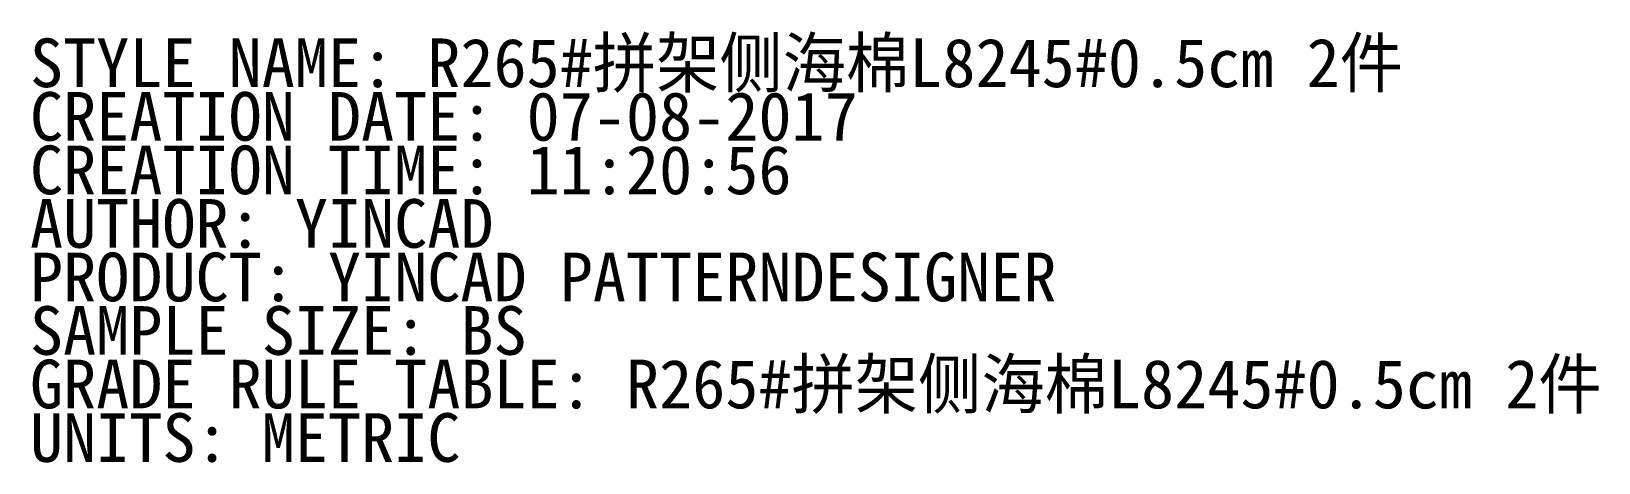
# Model space of a CAD drawing. Header units: millimetres. Extents: x 0 to 4910, y -7916 to -6956.
# Drawn here: x 0.3 to 322.3, y -7916 to -7827.4 of the extents above.
import ezdxf

# ---------------------------------------------------------------- set-up
doc = ezdxf.new("R2010")
doc.units = ezdxf.units.MM
doc.header["$MEASUREMENT"] = 0
doc.layers.add('1', color=7, linetype='CONTINUOUS')

msp = doc.modelspace()

# ---------------------------------------------------------------- texts
at = {"layer": '1'}
for s, p in [('STYLE NAME: R265#拼架侧海棉L8245#0.5cm 2件', (0, -7838.844)), ('CREATION DATE: 07-08-2017', (0, -7849.844)), ('CREATION TIME: 11:20:56', (0, -7860.844)), ('AUTHOR: YINCAD', (0, -7871.844)), ('PRODUCT: YINCAD PATTERNDESIGNER', (0, -7882.844)), ('SAMPLE SIZE: BS', (0, -7893.844)), ('GRADE RULE TABLE: R265#拼架侧海棉L8245#0.5cm 2件', (0, -7904.844)), ('UNITS: METRIC', (0, -7915.844))]:
    msp.add_text(s, height=10, dxfattribs=at).set_placement(p)

doc.saveas('drawing.dxf')
